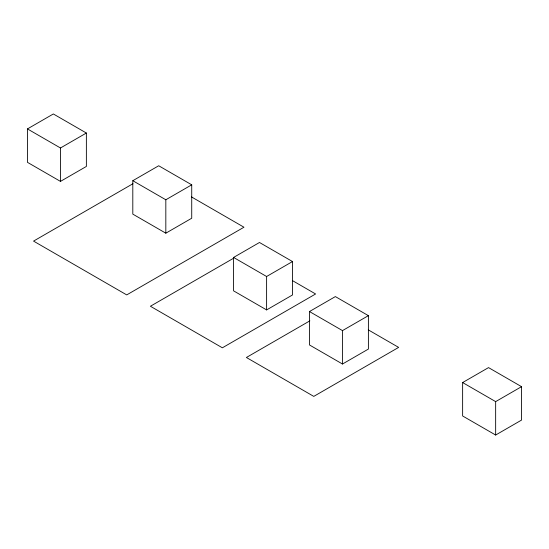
<?xml version="1.0" encoding="UTF-8"?>
<svg xmlns="http://www.w3.org/2000/svg" width="549" height="549" viewBox="0 0 549 549"><rect width="100%" height="100%" fill="white"/><g stroke="black" fill="none" stroke-linecap="round" stroke-linejoin="round"><path stroke-width="0.82" d="M27.45 128.919L53.349 113.966L86.371 133.03L86.371 166.443L60.472 181.396L27.45 162.332L27.45 128.919L60.472 147.983L86.371 133.03M132.803 180.71L158.702 165.757L191.725 184.821L191.725 218.234L165.825 233.188L132.803 214.124L132.803 180.71L165.825 199.774L191.725 184.821M132.975 183.702L33.544 241.107L126.723 294.902L243.969 227.217L191.457 196.899M233.586 257.44L259.485 242.486L292.507 261.55L292.507 294.964L266.608 309.917L233.586 290.853L233.586 257.44L266.608 276.504L292.507 261.55M233.284 258.407L150.405 306.253L222.372 347.805L315.606 293.976L292.61 280.697M309.471 311.544L335.37 296.59L368.393 315.654L368.393 349.068L342.494 364.021L309.471 344.957L309.471 311.544L342.494 330.608L368.393 315.654M309.856 320.849L246.391 357.488L313.774 396.392L398.643 347.393L368.283 329.867M462.629 382.557L488.528 367.604L521.55 386.668L521.55 420.081L495.651 435.034L462.629 415.97L462.629 382.557L495.651 401.621L521.55 386.668M495.651 401.621L495.651 435.034M342.494 330.608L342.494 364.021M266.608 276.504L266.608 309.917M165.825 199.774L165.825 233.188M60.472 147.983L60.472 181.396"/></g></svg>
